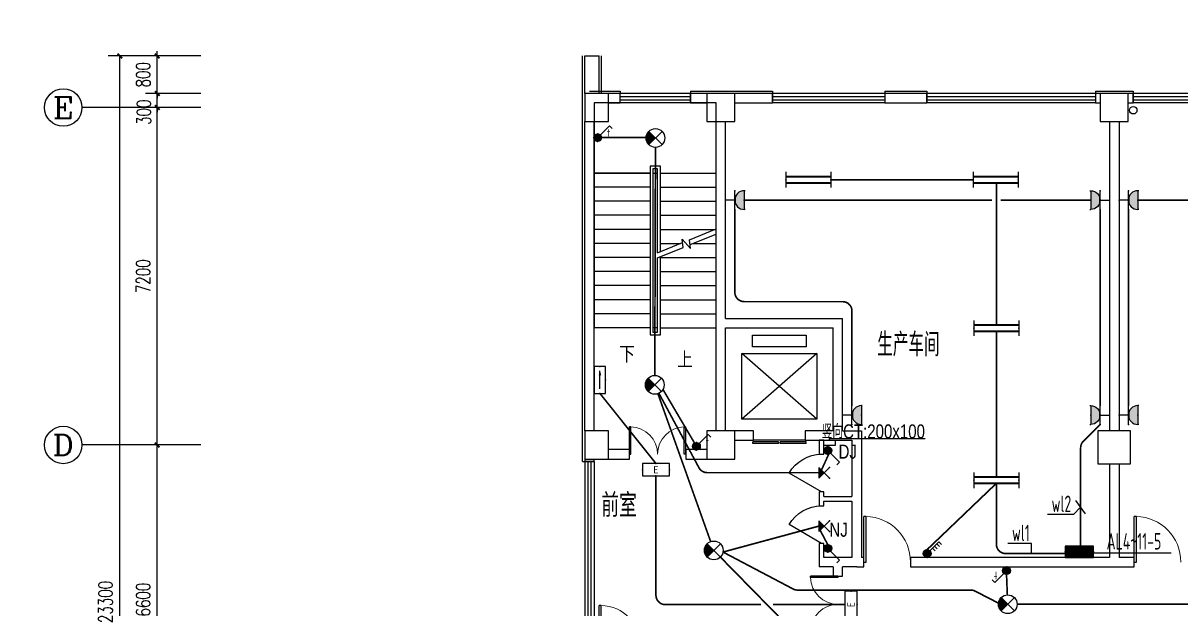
# Model space of a CAD drawing. Extents: x 2166032 to 5302137, y 581493 to 2416206.
# Drawn here: x 2445002 to 2469714, y 1064617 to 1077114 of the extents above; entities that cross this region are included whole.
import ezdxf
from ezdxf.enums import TextEntityAlignment as Align

# ---------------------------------------------------------------- set-up
doc = ezdxf.new("R2010")
doc.units = 0
doc.header["$LTSCALE"] = 1000
doc.header["$MEASUREMENT"] = 0
doc.linetypes.add('DASH', pattern=[0.35, 0.25, -0.1])
for name, color, linetype in [('AXIS', 3, 'Continuous'), ('AXIS_TEXT', 7, 'Continuous'), ('COLUMN', 2, 'Continuous'), ('DIM-照明', 3, 'Continuous'), ('DIM-箱柜', 3, 'Continuous'), ('DIM_SYMB', 3, 'Continuous'), ('EQUIP-动力', 3, 'Continuous'), ('EQUIP-照明', 3, 'Continuous'), ('EQUIP-箱柜', 3, 'Continuous'), ('PUB_TEXT', 7, 'Continuous'), ('STAIR', 8, 'Continuous'), ('SURFACE', 8, 'Continuous'), ('TEL_TEXT', 7, 'Continuous'), ('WALL', 8, 'Continuous'), ('WINDOW', 8, 'Continuous'), ('WIRE-应急', 6, 'DASH'), ('WIRE-照明', 1, 'Continuous'), ('屋面', 151, 'Continuous')]:
    doc.layers.add(name, color=color, linetype=linetype)
doc.styles.add('_HZTXT', font='！tssdeng.shx', dxfattribs={"width": 0.8, "bigfont": '！tssdchn.shx'})
doc.styles.add('_TCH_AXIS', font='complex_.ttf')
doc.styles.add('_TCH_DIM', font='tssdeng.shx', dxfattribs={"bigfont": 'tssdchn.shx'})
doc.styles.add('_TCH_LABEL', font='!tssdeng.shx', dxfattribs={"bigfont": '!tssdchn.shx'})
doc.styles.add('_TEL_DIM', font='@tssdeng.shx', dxfattribs={"width": 0.8, "height": 3.5, "bigfont": '!tssdchn.shx'})
doc.styles.add('COMPLEX', font='complex_.ttf')
doc.styles.add('DIM_FONT', font='simplex_.ttf', dxfattribs={"width": 0.7})
doc.styles.get("Standard").update_dxf_attribs({"font": 'tssdeng.shx', "bigfont": 'tssdchn.shx'})
doc.styles.add('TSSD_REIN', font='tssdeng.shx', dxfattribs={"width": 0.7, "bigfont": 'tssdchn.shx'})
doc.dimstyles.new('DIMN', dxfattribs={"dimtxt": 300, "dimasz": 100, "dimexe": 250, "dimexo": 300, "dimgap": 150, "dimtad": 1, "dimdec": 0, "dimzin": 0, "dimdsep": 46, "dimtxsty": 'DIM_FONT', "dimblk": 'ARCHTICK', "dimcen": 0.09, "dimclrt": 7, "dimazin": 2, "dimtfac": 1, "dimtdec": 0, "dimtix": 1, "dimtmove": 2, "dimatfit": 3, "dimldrblk": 'ARCHTICK', "dimfxl": 1, "dimtolj": 1, "dimtzin": 0, "dimarcsym": 0})

# ---------------------------------------------------------------- blocks, each defined once
blk = doc.blocks.new('$equip$00001237')
for p, q in [((-0.5, 1.05), (-0.5, 1)), ((-0.5, 1), (0.5, 1)), ((0.5, 1.05), (0.5, 1)), ((0.5, 0.5), (-0.5, 0.5)), ((0, 0.5), (0, 0))]:
    blk.add_line(p, q)
blk.add_arc((0, 1), 0.5, 180, 0)
for p in [(0, 1), (-0.5, 0.5), (0, 0), (0.5, 0.5)]:
    blk.add_point(p)
for points in [[(0.433, 0.75), (-0.433, 0.75), (0.5, 1), (-0.5, 1)], [(0.25, 0.567), (-0.25, 0.567), (0.433, 0.75), (-0.433, 0.75)], [(0, 0.5), (0, 0.5), (0.25, 0.567), (-0.25, 0.567)]]:
    blk.add_solid(points)
at = {"flags": 9}
blk.add_attdef('A', (0, 0), '', height=0.00002, dxfattribs=at)
blk = doc.blocks.new('$equip$00001160')
for p, q in [((-1.2, 0.417), (-1.2, -0.417)), ((-1.2, 0.167), (1.2, 0.167)), ((1.2, 0.417), (1.2, -0.417)), ((-1.2, -0.167), (1.2, -0.167))]:
    blk.add_line(p, q)
at = {"const_width": 0.1}
for points in [[(-1.2, 0.167), (1.2, 0.167)], [(-1.2, -0.167), (1.2, -0.167)]]:
    blk.add_lwpolyline(points, dxfattribs=at)
at = {"layer": 'EQUIP-照明'}
for p in [(-1.2, 0), (0, 0.167), (1.2, 0), (0, -0.167)]:
    blk.add_point(p, dxfattribs=at)
at = {"layer": 'EQUIP-照明', "flags": 9}
blk.add_attdef('A', (0, 0), '', height=0.00002, dxfattribs=at)
blk = doc.blocks.new('$equip$00001965')
for p, q in [((0.147, 0.356), (0.625, 0.833)), ((0.512, 0.72), (0.653, 0.579)), ((0.625, 0.833), (0.766, 0.692)), ((0.286, 0.494), (0.427, 0.353)), ((0.399, 0.607), (0.54, 0.466))]:
    blk.add_line(p, q)
blk.add_circle((0, 0.208), 0.208)
for p in [(-0.208, 0.208), (0, 0.417), (0, 0), (0.208, 0.208)]:
    blk.add_point(p)
for points in [[(-0.18, 0.312), (0.18, 0.312), (-0.208, 0.208), (0.208, 0.208)], [(-0.18, 0.104), (0.18, 0.104), (-0.208, 0.208), (0.208, 0.208)], [(-0.104, 0.389), (0.104, 0.389), (-0.18, 0.312), (0.18, 0.312)], [(-0.104, 0.028), (0.104, 0.028), (-0.18, 0.104), (0.18, 0.104)], [(0, 0.417), (0, 0.417), (-0.104, 0.389), (0.104, 0.389)], [(0, 0), (0, 0), (-0.104, 0.028), (0.104, 0.028)]]:
    blk.add_solid(points)
at = {"layer": 'TEL_TEXT', "style": '_TEL_DIM', "flags": 1}
blk.add_attdef('A', text='', height=0.00002, dxfattribs=at).set_placement((0, 0), align=Align.MIDDLE_CENTER)
blk = doc.blocks.new('*X38')
at = {"color": 0}
for p, q in [((-250, 33), (-83, 200)), ((-250, 68), (-118, 200)), ((-250, 104), (-154, 200)), ((-250, 139), (-189, 200)), ((-250, 174), (-224, 200)), ((-247, 0), (-47, 200)), ((-212, 0), (-12, 200)), ((-177, 0), (23, 200)), ((-141, 0), (59, 200)), ((-106, 0), (94, 200)), ((-71, 0), (129, 200)), ((-35, 0), (165, 200)), ((0, 0), (200, 200)), ((35, 0), (235, 200)), ((71, 0), (250, 179)), ((106, 0), (250, 144)), ((141, 0), (250, 109)), ((177, 0), (250, 73)), ((212, 0), (250, 38)), ((247, 0), (250, 3))]:
    blk.add_line(p, q, dxfattribs=at)
blk = doc.blocks.new('$equip$00001421')
for p, q in [((0.75, 0.6), (-0.75, 0.6)), ((-0.75, 0.6), (-0.75, 0)), ((-0.75, 0), (0.75, 0)), ((0.75, 0), (0.75, 0.6))]:
    blk.add_line(p, q)
at = {"const_width": 0.6}
blk.add_lwpolyline([(-0.75, 0.3), (0.75, 0.3)], dxfattribs=at)
for p in [(-0.75, 0.3), (0, 0.6), (0, 0), (0.75, 0.3)]:
    blk.add_point(p)
at = {"xscale": 0.00300000000061118, "yscale": 0.00300000000061118, "zscale": 0.003}
blk.add_blockref('*X38', (0, 0), dxfattribs=at)
at = {"style": '_TCH_LABEL', "flags": 9}
blk.add_attdef('A', (0, 0), '', height=0.00002, dxfattribs=at)
blk = doc.blocks.new('$equip$00001822')
for p, q in [((0.147, 0.356), (0.625, 0.833)), ((0.625, 0.833), (0.766, 0.692))]:
    blk.add_line(p, q)
blk.add_circle((0, 0.208), 0.208)
for p in [(-0.208, 0.208), (-0.015, 0.001), (0, 0.417), (0.208, 0.208)]:
    blk.add_point(p)
for points in [[(-0.18, 0.313), (0.18, 0.313), (-0.208, 0.208), (0.208, 0.208)], [(-0.18, 0.104), (0.18, 0.104), (-0.208, 0.208), (0.208, 0.208)], [(-0.104, 0.389), (0.104, 0.389), (-0.18, 0.313), (0.18, 0.313)], [(-0.104, 0.028), (0.104, 0.028), (-0.18, 0.104), (0.18, 0.104)], [(0, 0.417), (0, 0.417), (-0.104, 0.389), (0.104, 0.389)], [(0, 0), (0, 0), (-0.104, 0.028), (0.104, 0.028)]]:
    blk.add_solid(points)
at = {"color": 7, "style": '_TEL_DIM'}
blk.add_attdef('$TEXT$', text='', height=0.4, dxfattribs=at).set_placement((0.581, 0.465), align=Align.MIDDLE_CENTER)
at = {"color": 7, "style": '_TEL_DIM', "flags": 1}
blk.add_attdef('A', text='', height=0.00002, dxfattribs=at).set_placement((0, 0), align=Align.MIDDLE_CENTER)
blk = doc.blocks.new('$equip$00001776')
for p, q in [((0.72, 0.66), (-0.72, 0.66)), ((-0.72, 0.66), (-0.72, 0)), ((0.72, 0), (0.72, 0.66)), ((-0.72, 0), (0.72, 0))]:
    blk.add_line(p, q)
for p in [(0, 0.66), (-0.72, 0.33), (0, 0), (0.72, 0.33)]:
    blk.add_point(p)
at = {"color": 7, "style": '_TEL_DIM'}
blk.add_attdef('$TEXT$', text='', height=0.4, dxfattribs=at).set_placement((0, 0.33), align=Align.MIDDLE_CENTER)
at = {"color": 7, "style": '_TEL_DIM', "flags": 1}
blk.add_attdef('A', text='', height=0.00002, dxfattribs=at).set_placement((0, 0), align=Align.MIDDLE_CENTER)
blk = doc.blocks.new('$equip$00001687')
for p, q in [((0.72, 0.6), (-0.72, 0.6)), ((-0.72, 0.6), (-0.72, 0)), ((-0.72, 0), (0.72, 0)), ((0.72, 0), (0.72, 0.6))]:
    blk.add_line(p, q)
at = {"color": 7}
blk.add_line((-0.48, 0.3), (0.48, 0.3), dxfattribs=at)
for p in [(-0.72, 0.3), (0, 0.6), (0, 0), (0.72, 0.3)]:
    blk.add_point(p)
blk.add_solid([(0.24, 0.228), (0.528, 0.3), (0.24, 0.372)])
at = {"layer": 'TEL_TEXT', "style": '_TEL_DIM', "flags": 1}
blk.add_attdef('A', text='', height=0.00002, dxfattribs=at).set_placement((0, 0), align=Align.MIDDLE_CENTER)
blk = doc.blocks.new('$equip$00001190')
for p, q in [((-0.354, 0.354), (0.354, -0.354)), ((-0.354, -0.354), (0.354, 0.354))]:
    blk.add_line(p, q)
blk.add_circle((0, 0), 0.5)
for points in [[(-0.177, -0.177), (-0.483, 0.129), (0, 0), (-0.354, 0.354)], [(-0.306, -0.306), (-0.483, -0.129), (-0.177, -0.177), (-0.483, 0.129)], [(-0.354, -0.354), (-0.354, -0.354), (-0.306, -0.306), (-0.483, -0.129)]]:
    blk.add_solid(points)
at = {"flags": 9}
blk.add_attdef('A', (0, 0), '', height=0.00002, dxfattribs=at)
blk = doc.blocks.new('$equip$00001154')
for p, q in [((0, 0.283), (0, -0.283)), ((0, 0.283), (0.566, -0.283)), ((0.566, 0.283), (0, -0.283))]:
    blk.add_line(p, q)
for p in [(0, 0.004), (0.283, 0), (0.566, 0.283), (0.566, -0.283)]:
    blk.add_point(p)
blk.add_solid([(0, -0.283), (0.283, 0), (0, 0.283)])
at = {"layer": 'TEL_TEXT', "style": '_TEL_DIM', "flags": 1}
blk.add_attdef('A', text='', height=0.00002, dxfattribs=at).set_placement((0, 0), align=Align.MIDDLE_CENTER)
blk = doc.blocks.new('$equip$00001962')
for p, q in [((0.147, 0.356), (0.625, 0.833)), ((0.625, 0.833), (0.766, 0.692))]:
    blk.add_line(p, q)
blk.add_circle((0, 0.208), 0.208)
for p in [(-0.208, 0.208), (0, 0.417), (0, 0), (0.208, 0.208)]:
    blk.add_point(p)
for points in [[(-0.18, 0.313), (0.18, 0.313), (-0.208, 0.208), (0.208, 0.208)], [(-0.18, 0.104), (0.18, 0.104), (-0.208, 0.208), (0.208, 0.208)], [(-0.104, 0.389), (0.104, 0.389), (-0.18, 0.313), (0.18, 0.313)], [(-0.104, 0.028), (0.104, 0.028), (-0.18, 0.104), (0.18, 0.104)], [(0, 0.417), (0, 0.417), (-0.104, 0.389), (0.104, 0.389)], [(0, 0), (0, 0), (-0.104, 0.028), (0.104, 0.028)]]:
    blk.add_solid(points)
at = {"layer": 'TEL_TEXT', "style": '_TEL_DIM', "flags": 1}
blk.add_attdef('A', text='', height=0.00002, dxfattribs=at).set_placement((0, 0), align=Align.MIDDLE_CENTER)
blk = doc.blocks.new('_ArchTick')
at = {"color": 0, "linetype": 'ByBlock', "const_width": 0.4}
blk.add_lwpolyline([(-0.5, -0.5), (0.5, 0.5)], dxfattribs=at)
blk = doc.blocks.new('*D3022')
at = {"layer": 'AXIS', "color": 0, "lineweight": -2}
for p, q in [((2448794, 1068114), (2447614, 1068114)), ((2447864, 1061514), (2447864, 1068114)), ((2448794, 1061514), (2447614, 1061514))]:
    blk.add_line(p, q, dxfattribs=at)
at = {"layer": 'Defpoints', "color": 0}
for p in [(2447864, 1068114), (2449094, 1068114), (2449094, 1061514)]:
    blk.add_point(p, dxfattribs=at)
at = {"layer": 'AXIS', "color": 0, "lineweight": -2, "xscale": 100, "yscale": 100, "zscale": 100}
for p, rotation in [((2447864, 1068114), 90), ((2447864, 1061514), 270)]:
    blk.add_blockref('_ArchTick', p, dxfattribs=dict(at, rotation=rotation))
at = {"layer": 'AXIS', "color": 7, "insert": (2447562, 1064814), "char_height": 300, "attachment_point": 5, "rotation": 90, "style": 'DIM_FONT'}
blk.add_mtext('\\A1;6600', dxfattribs=at)
blk = doc.blocks.new('*D3023')
at = {"layer": 'AXIS', "color": 0, "lineweight": -2}
for p, q in [((2448794, 1075314), (2447614, 1075314)), ((2447864, 1068114), (2447864, 1075314)), ((2448794, 1068114), (2447614, 1068114))]:
    blk.add_line(p, q, dxfattribs=at)
at = {"layer": 'Defpoints', "color": 0}
for p in [(2447864, 1075314), (2449094, 1075314), (2449094, 1068114)]:
    blk.add_point(p, dxfattribs=at)
at = {"layer": 'AXIS', "color": 0, "lineweight": -2, "xscale": 100, "yscale": 100, "zscale": 100}
for p, rotation in [((2447864, 1075314), 90), ((2447864, 1068114), 270)]:
    blk.add_blockref('_ArchTick', p, dxfattribs=dict(at, rotation=rotation))
at = {"layer": 'AXIS', "color": 7, "insert": (2447562, 1071714), "char_height": 300, "attachment_point": 5, "rotation": 90, "style": 'DIM_FONT'}
blk.add_mtext('\\A1;7200', dxfattribs=at)
blk = doc.blocks.new('*D3024')
at = {"layer": 'AXIS', "color": 0, "lineweight": -2}
for p, q in [((2448794, 1075614), (2447614, 1075614)), ((2447864, 1075614), (2447864, 1075714)), ((2447864, 1075314), (2447864, 1075614)), ((2448794, 1075314), (2447614, 1075314)), ((2447864, 1075314), (2447864, 1075214))]:
    blk.add_line(p, q, dxfattribs=at)
at = {"layer": 'Defpoints', "color": 0}
for p in [(2447864, 1075614), (2449094, 1075614), (2449094, 1075314)]:
    blk.add_point(p, dxfattribs=at)
at = {"layer": 'AXIS', "color": 0, "lineweight": -2, "xscale": 100, "yscale": 100, "zscale": 100}
for p, rotation in [((2447864, 1075614), 270), ((2447864, 1075314), 90)]:
    blk.add_blockref('_ArchTick', p, dxfattribs=dict(at, rotation=rotation))
at = {"layer": 'AXIS', "color": 7, "insert": (2447577, 1075214), "char_height": 300, "attachment_point": 5, "rotation": 90, "style": 'DIM_FONT'}
blk.add_mtext('\\A1;300', dxfattribs=at)
blk = doc.blocks.new('*D3025')
at = {"layer": 'AXIS', "color": 0, "lineweight": -2}
for p, q in [((2447864, 1076414), (2447864, 1076514)), ((2448794, 1076414), (2447614, 1076414)), ((2447864, 1075614), (2447864, 1076414)), ((2448794, 1075614), (2447614, 1075614)), ((2447864, 1075614), (2447864, 1075514))]:
    blk.add_line(p, q, dxfattribs=at)
at = {"layer": 'Defpoints', "color": 0}
for p in [(2447864, 1076414), (2449094, 1076414), (2449094, 1075614)]:
    blk.add_point(p, dxfattribs=at)
at = {"layer": 'AXIS', "color": 0, "lineweight": -2, "xscale": 100, "yscale": 100, "zscale": 100}
for p, rotation in [((2447864, 1076414), 270), ((2447864, 1075614), 90)]:
    blk.add_blockref('_ArchTick', p, dxfattribs=dict(at, rotation=rotation))
at = {"layer": 'AXIS', "color": 7, "insert": (2447562, 1076014), "char_height": 300, "attachment_point": 5, "rotation": 90, "style": 'DIM_FONT'}
blk.add_mtext('\\A1;800', dxfattribs=at)
blk = doc.blocks.new('*D3026')
at = {"layer": 'AXIS', "color": 0, "lineweight": -2}
for p, q in [((2448494, 1076414), (2446814, 1076414)), ((2447064, 1053114), (2447064, 1076414)), ((2448494, 1053114), (2446814, 1053114))]:
    blk.add_line(p, q, dxfattribs=at)
at = {"layer": 'Defpoints', "color": 0}
for p in [(2447064, 1076414), (2448794, 1076414), (2448794, 1053114)]:
    blk.add_point(p, dxfattribs=at)
at = {"layer": 'AXIS', "color": 0, "lineweight": -2, "xscale": 100, "yscale": 100, "zscale": 100}
for p, rotation in [((2447064, 1076414), 90), ((2447064, 1053114), 270)]:
    blk.add_blockref('_ArchTick', p, dxfattribs=dict(at, rotation=rotation))
at = {"layer": 'AXIS', "color": 7, "insert": (2446762, 1064764), "char_height": 300, "attachment_point": 5, "rotation": 90, "style": 'DIM_FONT'}
blk.add_mtext('\\A1;23300', dxfattribs=at)
blk = doc.blocks.new('_AXISO')
blk.add_circle((0, 0), 0.5)
at = {"layer": 'AXIS_TEXT', "style": 'COMPLEX', "width": 1.171875}
blk.add_attdef('A', text='', height=0.56, dxfattribs=at).set_placement((-0.25, -0.28), (0.25, -0.28), align=Align.FIT)
blk = doc.blocks.new('$TCHSYS$WIN2D')
for p, q in [((-0.5, 0.5), (0.5, 0.5)), ((-0.5, 0.5), (-0.5, -0.5)), ((0.5, 0.5), (0.5, -0.5)), ((0.5, 0.1667), (-0.5, 0.1667)), ((0.5, -0.1667), (-0.5, -0.1667)), ((-0.5, -0.5), (0.5, -0.5))]:
    blk.add_line(p, q)
blk = doc.blocks.new('$TCHSYS$LDOR22D')
for p, q in [((-0.517, 0.833), (-0.017, 0.833)), ((-0.517, 0.833), (-0.517, 0.667)), ((-0.017, 0.833), (-0.017, 0.667)), ((0.017, 0.833), (0.017, 0.667)), ((0.017, 0.833), (0.517, 0.833)), ((0.517, 0.833), (0.517, 0.667)), ((-0.517, 0.667), (-0.017, 0.667)), ((-0.5, 0.5), (0.5, 0.5)), ((0.017, 0.667), (0.517, 0.667))]:
    blk.add_line(p, q)
blk = doc.blocks.new('$DorLib2D$00000002')
for p, q in [((-0.5, 0), (-0.5, 0.4875)), ((-0.475, 0.4875), (-0.5, 0.4875)), ((-0.475, 0), (-0.475, 0.4875)), ((0.475, 0), (0.475, 0.4875)), ((0.475, 0.4875), (0.5, 0.4875)), ((0.5, 0), (0.5, 0.4875)), ((-0.5, 0), (-0.475, 0)), ((0.5, 0), (0.475, 0))]:
    blk.add_line(p, q)
at = {"lineweight": 13}
for centre, start, end in [((-0.4875, 0), 0, 88.53072), ((0.4875, 0), 91.46928, 180)]:
    blk.add_arc(centre, 0.4875, start, end, dxfattribs=at)
blk = doc.blocks.new('$DorLib2D$00000214')
at = {"color": 0}
blk.add_line((0.5, 0), (0, 0.866), dxfattribs=at)
blk.add_arc((0.5, 0), 1, 120, 180, dxfattribs=at)
blk = doc.blocks.new('$TCHSYS$DOOR2D')
for p, q in [((0.45, 0.975), (0.5, 0.975)), ((0.45, 0), (0.45, 0.975)), ((0.5, 0), (0.5, 0.975)), ((0.5, 0), (0.45, 0))]:
    blk.add_line(p, q)
at = {"lineweight": 13}
blk.add_arc((0.475, 0), 0.975, 91.4693, 180, dxfattribs=at)
blk = doc.blocks.new('$DorLib2D$00000001')
for p, q in [((0.45, 0.975), (0.5, 0.975)), ((0.45, 0), (0.45, 0.975)), ((0.5, 0), (0.5, 0.975)), ((0.5, 0), (0.45, 0))]:
    blk.add_line(p, q)
at = {"lineweight": 13}
blk.add_arc((0.475, 0), 0.975, 91.4693, 180, dxfattribs=at)

msp = doc.modelspace()

# ---------------------------------------------------------------- linework, layer by layer
for q in [(2464257.3, 1068249.9), (2462204.6, 1068214.3)]:
    msp.add_line((2462204.6, 1068249.9), q)
msp.add_lwpolyline([(2462094.4, 1068214.3), (2462337.4, 1068214.3), (2462337.4, 1068105.8), (2462094.4, 1068105.8)], close=True)
msp.add_circle((2604640.5, 1020101.3), 438608.5)
at = {"layer": 'AXIS'}
for p, q in [((2448794.4, 1075314.3), (2446258, 1075314.3)), ((2448794.4, 1068114.3), (2446258, 1068114.3))]:
    msp.add_line(p, q, dxfattribs=at)
at = {"layer": 'COLUMN'}
for p, q in [((2457494.4, 1075614.3), (2456994.4, 1075614.3)), ((2456994.4, 1075614.3), (2456994.4, 1075014.3)), ((2457494.4, 1075014.3), (2457494.4, 1075614.3)), ((2460192.8, 1075614.3), (2459592.8, 1075614.3)), ((2459592.8, 1075614.3), (2459592.8, 1075014.3)), ((2460192.8, 1075014.3), (2460192.8, 1075614.3)), ((2468592.8, 1075614.3), (2467992.8, 1075614.3)), ((2467992.8, 1075614.3), (2467992.8, 1075014.3)), ((2468592.8, 1075014.3), (2468592.8, 1075614.3)), ((2456994.4, 1075014.3), (2457494.4, 1075014.3)), ((2459592.8, 1075014.3), (2460192.8, 1075014.3)), ((2467992.8, 1075014.3), (2468592.8, 1075014.3)), ((2457494.4, 1068414.3), (2456994.4, 1068414.3)), ((2456994.4, 1068414.3), (2456994.4, 1067814.3)), ((2457494.4, 1067814.3), (2457494.4, 1068414.3)), ((2460194.4, 1068414.3), (2459594.4, 1068414.3)), ((2459594.4, 1068414.3), (2459594.4, 1067814.3)), ((2460194.4, 1067814.3), (2460194.4, 1068414.3)), ((2468642.8, 1068414.3), (2467942.8, 1068414.3)), ((2467942.8, 1068414.3), (2467942.8, 1067714.3)), ((2468642.8, 1067714.3), (2468642.8, 1068414.3)), ((2456994.4, 1067814.3), (2457494.4, 1067814.3)), ((2459594.4, 1067814.3), (2460194.4, 1067814.3)), ((2467942.8, 1067714.3), (2468642.8, 1067714.3))]:
    msp.add_line(p, q, dxfattribs=at)
at = {"layer": 'DIM-照明'}
for p, q in [((2467678.1, 1066645.3), (2467472.9, 1066928.8)), ((2466698.6, 1065794.5), (2466348.6, 1065797.8))]:
    msp.add_line(p, q, dxfattribs=at)
for points in [[(2467420.8, 1066632.3), (2466866.7, 1066632.3)], [(2467575.5, 1066787), (2467420.8, 1066632.3)], [(2466523.6, 1066011.7), (2466021.2, 1066011.7)], [(2466523.6, 1065796.1), (2466523.6, 1066011.7)]]:
    msp.add_lwpolyline(points, dxfattribs=at)
at = {"layer": 'DIM-箱柜'}
for p, q in [((2467831, 1065813), (2467954.1, 1065813)), ((2467954.1, 1065813), (2469510.9, 1065813))]:
    msp.add_line(p, q, dxfattribs=at)
at = {"layer": 'DIM_SYMB'}
for points in [[(2457869.4, 1070322.3, 0, 0, 0), (2457869.4, 1074672.3, 0, 0, 0), (2459119.4, 1074672.3, 0, 0, 0), (2459119.4, 1072572.3, 80, 0, 0), (2459119.4, 1072272.3, 0, 0, 0)], [(2459119.4, 1070206.3, 0, 0, 0), (2459119.4, 1071556.3, 80, 0, 0), (2459119.4, 1071856.3, 0, 0, 0)]]:
    msp.add_lwpolyline(points, format="xyseb", dxfattribs=at)
at = {"layer": 'STAIR'}
for p, q in [((2459794.4, 1075414.3), (2457194.4, 1075414.3)), ((2457194.4, 1075414.3), (2457194.4, 1073914.3)), ((2459794.4, 1073914.3), (2459794.4, 1075414.3)), ((2458604.4, 1074064.3), (2458384.4, 1074064.3)), ((2458384.4, 1074064.3), (2458384.4, 1070464.3)), ((2458544.4, 1074004.3), (2458444.4, 1074004.3)), ((2458444.4, 1074004.3), (2458444.4, 1070524.3)), ((2458544.4, 1072214.1), (2458544.4, 1074004.3)), ((2458604.4, 1072238.5), (2458604.4, 1074064.3)), ((2457194.4, 1073914.3), (2457194.4, 1070614.3)), ((2458384.4, 1073914.3), (2457194.4, 1073914.3)), ((2457194.4, 1073914.3), (2458384.4, 1073914.3)), ((2458444.4, 1073914.3), (2458444.4, 1070614.3)), ((2458444.4, 1073914.3), (2458544.4, 1073914.3)), ((2458544.4, 1072214.1), (2458544.4, 1073914.3)), ((2458604.4, 1073914.3), (2459794.4, 1073914.3)), ((2458604.4, 1073914.3), (2459794.4, 1073914.3)), ((2459794.4, 1072722.5), (2459794.4, 1073914.3)), ((2458384.4, 1073614.3), (2457194.4, 1073614.3)), ((2458604.4, 1073614.3), (2459794.4, 1073614.3)), ((2458384.4, 1073314.3), (2457194.4, 1073314.3)), ((2458604.4, 1073314.3), (2459794.4, 1073314.3)), ((2458384.4, 1073014.3), (2457194.4, 1073014.3)), ((2458604.4, 1073014.3), (2459794.4, 1073014.3)), ((2458384.4, 1072714.3), (2457194.4, 1072714.3)), ((2458604.4, 1072714.3), (2459774.3, 1072714.3)), ((2459227.7, 1072492), (2459794.4, 1072722.5)), ((2459240.5, 1072389.3), (2459794.4, 1072614.5)), ((2459794.4, 1070614.3), (2459794.4, 1072614.5)), ((2458384.4, 1072414.3), (2457194.4, 1072414.3)), ((2458544.4, 1072214.1), (2459079.7, 1072431.8)), ((2458544.4, 1072106.1), (2459092.6, 1072329.1)), ((2458604.4, 1072414.3), (2459036.6, 1072414.3)), ((2459092.6, 1072329.1), (2459070.4, 1072506.1)), ((2459070.4, 1072506.1), (2459250.9, 1072306.7)), ((2459250.9, 1072306.7), (2459227.7, 1072492)), ((2459302.1, 1072414.3), (2459794.4, 1072414.3)), ((2458384.4, 1072114.3), (2457194.4, 1072114.3)), ((2458544.4, 1070614.3), (2458544.4, 1072106.1)), ((2458544.4, 1070524.3), (2458544.4, 1072106.1)), ((2458604.4, 1070464.3), (2458604.4, 1072130.5)), ((2458604.4, 1072114.3), (2459794.4, 1072114.3)), ((2458384.4, 1071814.3), (2457194.4, 1071814.3)), ((2458604.4, 1071814.3), (2459794.4, 1071814.3)), ((2458384.4, 1071514.3), (2457194.4, 1071514.3)), ((2458604.4, 1071514.3), (2459794.4, 1071514.3)), ((2458384.4, 1071214.3), (2457194.4, 1071214.3)), ((2458604.4, 1071214.3), (2459794.4, 1071214.3)), ((2458384.4, 1070914.3), (2457194.4, 1070914.3)), ((2458604.4, 1070914.3), (2459794.4, 1070914.3)), ((2458384.4, 1070614.3), (2457194.4, 1070614.3)), ((2458544.4, 1070614.3), (2458444.4, 1070614.3)), ((2458604.4, 1070614.3), (2459794.4, 1070614.3)), ((2458384.4, 1070464.3), (2458604.4, 1070464.3)), ((2458444.4, 1070524.3), (2458544.4, 1070524.3)), ((2460569.4, 1070206.4), (2460569.4, 1070456.4)), ((2460569.4, 1070456.4), (2461719.4, 1070456.4)), ((2461719.4, 1070456.4), (2461719.4, 1070206.4)), ((2460344.4, 1068664.3), (2460344.4, 1070064.3)), ((2460344.4, 1070064.3), (2461944.4, 1070064.3)), ((2461944.4, 1070064.3), (2460344.4, 1068664.3)), ((2461944.4, 1068664.3), (2460344.4, 1070064.3)), ((2461719.4, 1070206.4), (2460569.4, 1070206.4)), ((2461944.4, 1070064.3), (2461944.4, 1068664.3)), ((2461944.4, 1068664.3), (2460344.4, 1068664.3))]:
    msp.add_line(p, q, dxfattribs=at)
at = {"layer": 'SURFACE'}
for p, q in [((2456944.4, 1075514.3), (2456944.4, 1076414.3)), ((2457344.4, 1075614.3), (2457344.4, 1076414.3)), ((2456944.4, 1068014.3), (2456944.4, 1075514.3)), ((2457094.4, 1075664.3), (2457744.4, 1075664.3)), ((2457744.4, 1075664.3), (2457744.4, 1075614.3)), ((2459244.4, 1075664.3), (2459244.4, 1075614.3)), ((2459244.4, 1075664.3), (2459894.4, 1075664.3)), ((2459894.4, 1075664.3), (2460994.4, 1075664.3)), ((2460994.4, 1075664.3), (2460994.4, 1075614.3)), ((2463394.4, 1075664.3), (2463394.4, 1075614.3)), ((2463394.4, 1075664.3), (2464294.4, 1075664.3)), ((2464294.4, 1075664.3), (2464294.4, 1075614.3)), ((2467894.4, 1075664.3), (2467894.4, 1075614.3)), ((2467894.4, 1075664.3), (2468342.8, 1075664.3)), ((2468342.8, 1075664.3), (2468694.4, 1075664.3)), ((2468694.4, 1075664.3), (2468694.4, 1075614.3)), ((2456944.4, 1067764.3), (2456944.4, 1068114.3)), ((2456944.4, 1067764.3), (2456994.4, 1067764.3))]:
    msp.add_line(p, q, dxfattribs=at)
at = {"layer": 'WALL'}
for p, q in [((2456994.4, 1075614.3), (2456994.4, 1076414.3)), ((2456994.4, 1076414.3), (2457294.4, 1076414.3)), ((2457294.4, 1075614.3), (2457294.4, 1076414.3)), ((2457744.4, 1075614.3), (2457494.4, 1075614.3)), ((2457744.4, 1075414.3), (2457744.4, 1075614.3)), ((2459592.8, 1075614.3), (2459244.4, 1075614.3)), ((2459244.4, 1075614.3), (2459244.4, 1075414.3)), ((2460994.4, 1075614.3), (2460192.8, 1075614.3)), ((2460994.4, 1075414.3), (2460994.4, 1075614.3)), ((2464294.4, 1075614.3), (2463394.4, 1075614.3)), ((2463394.4, 1075614.3), (2463394.4, 1075414.3)), ((2464294.4, 1075414.3), (2464294.4, 1075614.3)), ((2467992.8, 1075614.3), (2467894.4, 1075614.3)), ((2467894.4, 1075614.3), (2467894.4, 1075414.3)), ((2468694.4, 1075614.3), (2468592.8, 1075614.3)), ((2468694.4, 1075414.3), (2468694.4, 1075614.3)), ((2457494.4, 1075414.3), (2457744.4, 1075414.3)), ((2459244.4, 1075414.3), (2459592.8, 1075414.3)), ((2460192.8, 1075414.3), (2460994.4, 1075414.3)), ((2463394.4, 1075414.3), (2464294.4, 1075414.3)), ((2467894.4, 1075414.3), (2467992.8, 1075414.3)), ((2468592.8, 1075414.3), (2468694.4, 1075414.3)), ((2456994.4, 1068414.3), (2456994.4, 1075014.3)), ((2457194.4, 1068414.3), (2457194.4, 1075014.3)), ((2459794.4, 1070714.3), (2459794.4, 1075014.3)), ((2459994.4, 1070814.3), (2459994.4, 1075014.3)), ((2468194.4, 1075014.3), (2468194.4, 1068414.3)), ((2468394.4, 1075014.3), (2468394.4, 1068414.3)), ((2459994.4, 1070814.3), (2462494.4, 1070814.3)), ((2462494.4, 1068414.3), (2462494.4, 1070814.3)), ((2459794.4, 1068414.3), (2459794.4, 1070714.3)), ((2459994.4, 1070614.3), (2462294.4, 1070614.3)), ((2459994.4, 1068414.3), (2459994.4, 1070614.3)), ((2462294.4, 1068414.3), (2462294.4, 1070614.3)), ((2460594.4, 1068414.3), (2460194.4, 1068414.3)), ((2460594.4, 1068214.3), (2460594.4, 1068414.3)), ((2462294.4, 1068414.3), (2461694.4, 1068414.3)), ((2461694.4, 1068414.3), (2461694.4, 1068214.3)), ((2462494.4, 1068414.3), (2462894.4, 1068414.3)), ((2462894.4, 1068414.3), (2462894.4, 1066964.3)), ((2460194.4, 1068214.3), (2460594.4, 1068214.3)), ((2461694.4, 1068214.3), (2462394.4, 1068214.3)), ((2461994.4, 1068214.3), (2461994.4, 1067914.3)), ((2462094.4, 1068214.3), (2461994.4, 1068214.3)), ((2462094.4, 1067914.3), (2462094.4, 1068214.3)), ((2462394.4, 1068214.3), (2462694.4, 1068214.3)), ((2462694.4, 1068214.3), (2462694.4, 1067014.3)), ((2457944.4, 1068014.3), (2457494.4, 1068014.3)), ((2457944.4, 1067814.3), (2457944.4, 1068014.3)), ((2459594.4, 1068014.3), (2459144.4, 1068014.3)), ((2459144.4, 1068014.3), (2459144.4, 1067814.3)), ((2461994.4, 1067914.3), (2462094.4, 1067914.3)), ((2456994.4, 1067814.3), (2456994.4, 1067814.3)), ((2456994.4, 1067814.3), (2456994.4, 1067764.3)), ((2456994.4, 1067764.3), (2457194.4, 1067764.3)), ((2457194.4, 1067764.3), (2457194.4, 1067814.3)), ((2457494.4, 1067814.3), (2457944.4, 1067814.3)), ((2459144.4, 1067814.3), (2459594.4, 1067814.3)), ((2468194.4, 1067714.3), (2468194.4, 1065714.3)), ((2468394.4, 1067714.3), (2468394.4, 1065714.3)), ((2462094.4, 1067114.3), (2461994.4, 1067114.3)), ((2461994.4, 1067114.3), (2461994.4, 1066964.3)), ((2462094.4, 1067014.3), (2462094.4, 1067114.3)), ((2461994.4, 1066964.3), (2461994.4, 1066814.3)), ((2462094.4, 1067014.3), (2462694.4, 1067014.3)), ((2462094.4, 1066814.3), (2462094.4, 1066914.3)), ((2462094.4, 1066914.3), (2462694.4, 1066914.3)), ((2462694.4, 1066914.3), (2462694.4, 1065714.3)), ((2462894.4, 1066964.3), (2462894.4, 1065714.3)), ((2461994.4, 1066814.3), (2462094.4, 1066814.3)), ((2462094.4, 1066014.3), (2461994.4, 1066014.3)), ((2461994.4, 1066014.3), (2461994.4, 1065514.3)), ((2462094.4, 1065714.3), (2462094.4, 1066014.3)), ((2462394.4, 1065714.3), (2462094.4, 1065714.3)), ((2462694.4, 1065714.3), (2462394.4, 1065714.3)), ((2462944.4, 1065714.3), (2462894.4, 1065714.3)), ((2462944.4, 1065514.3), (2462944.4, 1065714.3)), ((2468194.4, 1065714.3), (2463944.4, 1065714.3)), ((2463944.4, 1065714.3), (2463944.4, 1065514.3)), ((2468714.4, 1065714.3), (2468394.4, 1065714.3)), ((2468714.4, 1065514.3), (2468714.4, 1065714.3)), ((2462294.4, 1065514.3), (2461994.4, 1065514.3)), ((2462294.4, 1065514.3), (2462294.4, 1065314.3)), ((2462794.4, 1065514.3), (2462494.4, 1065514.3)), ((2462494.4, 1065314.3), (2462494.4, 1065514.3)), ((2462794.4, 1065514.3), (2462944.4, 1065514.3)), ((2463944.4, 1065514.3), (2468294.4, 1065514.3)), ((2468294.4, 1065514.3), (2468714.4, 1065514.3)), ((2462294.4, 1065314.3), (2462494.4, 1065314.3))]:
    msp.add_line(p, q, dxfattribs=at)
at = {"layer": 'WIRE-应急', "linetype": 'DASH', "const_width": 35}
for points in [[(2458299.5, 1074672.3), (2457349.8, 1074672.1)], [(2458498.9, 1074464.3), (2458485.1, 1069596.9)], [(2458658.8, 1069298.8), (2459373.6, 1068086.5)], [(2457314.4, 1069212.7), (2458510, 1067717.5)], [(2458551.7, 1069208.5), (2459677.2, 1066052.8)], [(2462042.7, 1067577.9), (2462198.5, 1067918.8)], [(2459941.2, 1065828.9), (2461986.1, 1066382.1)], [(2462014.4, 1066295.4), (2462219.4, 1065907.5)], [(2466011.1, 1064914.1), (2465993.2, 1065347.6)], [(2462542.3, 1064707.6), (2461009.7, 1064707.6)], [(2472869.4, 1064714.3), (2466219.4, 1064714.3)]]:
    msp.add_lwpolyline(points, dxfattribs=at)
for points in [[(2461986.1, 1067523.1), (2459604, 1067523.1, -0.2759754), (2459427.9, 1067628.4), (2458572.7, 1069217.4)], [(2458510, 1067453.5), (2458510, 1064907.6, 0.4142136), (2458710, 1064707.6), (2460750.4, 1064707.6)], [(2459941.2, 1065828.9), (2461436.9, 1065041.3, 0.1217689), (2461530.1, 1065018.2), (2465230.5, 1065018.2, -0.119484), (2465322.1, 1064996), (2465887.4, 1064704.8)]]:
    msp.add_lwpolyline(points, format="xyb", dxfattribs=at)
at = {"layer": 'WIRE-应急', "color": 6, "linetype": 'DASH', "const_width": 35}
msp.add_lwpolyline([(2459884.5, 1065721.7), (2461495.1, 1064081.2)], dxfattribs=at)
at = {"layer": 'WIRE-照明', "linetype": 'Continuous', "const_width": 35}
for points in [[(2462240.4, 1073772.5), (2465281.2, 1073772.5)], [(2465776.6, 1070672.7), (2465776.6, 1073705.8)], [(2465684.1, 1073339.6), (2460394.4, 1073339.6)], [(2467791.2, 1073339.6), (2465869.1, 1073339.6)], [(2468794.4, 1073339.6), (2470500.7, 1073339.6)], [(2467991.2, 1068952.7), (2467991.2, 1073139.6)], [(2468594.4, 1068952.7), (2468594.4, 1073139.6)], [(2465776.6, 1067428.4), (2465776.6, 1070539.3)], [(2464298.1, 1065881), (2465776.6, 1067295.1)]]:
    msp.add_lwpolyline(points, dxfattribs=at)
for points in [[(2460194.4, 1073139.6), (2460194.4, 1071371.9, 0.4142136), (2460394.4, 1071171.9), (2462494.4, 1071171.9, -0.4142136), (2462694.4, 1070971.9), (2462694.4, 1068952.7)], [(2467575.5, 1065954.3), (2467575.5, 1068053.8, -0.1987924), (2467634, 1068195.1), (2467991.2, 1068552.7)], [(2467247.6, 1065796.1), (2465976.6, 1065796.1, -0.4142136), (2465776.6, 1065996.1), (2465776.6, 1067295.1)]]:
    msp.add_lwpolyline(points, format="xyb", dxfattribs=at)
at = {"layer": '屋面', "color": 6}
msp.add_circle((2468697.7, 1075256.7), 80, dxfattribs=at)

# ---------------------------------------------------------------- block references
at = {"layer": 'AXIS'}
ref = msp.add_blockref('_AXISO', (2445858, 1075314.3), dxfattribs=dict(at, xscale=800, yscale=800, zscale=800))
ref.add_attrib('A', 'E', dxfattribs={"layer": 'AXIS_TEXT', "height": 452.5, "style": '_TCH_AXIS'}).set_placement((2445631.8, 1075088), (2446084.3, 1075088), align=Align.FIT)
ref = msp.add_blockref('_AXISO', (2445858, 1068114.3), dxfattribs=dict(at, xscale=800, yscale=800, zscale=800))
ref.add_attrib('A', 'D', dxfattribs={"layer": 'AXIS_TEXT', "height": 452.5, "style": '_TCH_AXIS', "width": 0.95528}).set_placement((2445631.8, 1067888), (2446084.3, 1067888), align=Align.FIT)
at = {"layer": 'EQUIP-动力', "yscale": 400, "zscale": 400}
for p, xscale, rotation in [((2459994.4, 1073339.6), 400, 270), ((2468191.2, 1073339.6), -400, 90), ((2468394.4, 1073339.6), 400, 270), ((2462494.4, 1068752.7), 400, 270), ((2468191.2, 1068752.7), -400, 90), ((2468394.4, 1068752.7), 400, 270)]:
    msp.add_blockref('$equip$00001237', p, dxfattribs=dict(at, xscale=xscale, rotation=rotation))
at = {"layer": 'EQUIP-照明', "xscale": 400, "yscale": 400, "zscale": 400}
for name, p, values in [('$equip$00001822', (2457266.4, 1074588.7), {'$TEXT$': 't'}), ('$equip$00001822', (2459373.6, 1068003.1), {'$TEXT$': 't'}), ('$equip$00001776', (2458510, 1067453.5), {'$TEXT$': 'E'})]:
    msp.add_blockref(name, p, dxfattribs=at).add_auto_attribs(values)
for name, p in [('$equip$00001190', (2458499.4, 1074664.3)), ('$equip$00001160', (2461760.4, 1073772.5)), ('$equip$00001160', (2465761.2, 1073772.5)), ('$equip$00001160', (2465776.6, 1070606)), ('$equip$00001190', (2458484.6, 1069396.9)), ('$equip$00001154', (2461986.1, 1067521.4)), ('$equip$00001160', (2465776.6, 1067361.7)), ('$equip$00001154', (2461986.1, 1066380.3)), ('$equip$00001190', (2459744.4, 1065864.4)), ('$equip$00001965', (2464298.1, 1065714.3)), ('$equip$00001190', (2466019.4, 1064714.3))]:
    msp.add_blockref(name, p, dxfattribs=at)
for name, p, rotation in [('$equip$00001687', (2457434.4, 1069500.7), 90), ('$equip$00001962', (2462094.4, 1067996.5), 270), ('$equip$00001962', (2462094.4, 1065907.5), 270)]:
    msp.add_blockref(name, p, dxfattribs=dict(at, rotation=rotation))
for name, p, rotation, values in [('$equip$00001822', (2465993.2, 1065514.3), 180, {'$TEXT$': 't'}), ('$equip$00001776', (2462806.3, 1064707.6), 90, {'$TEXT$': 'E'})]:
    msp.add_blockref(name, p, dxfattribs=dict(at, rotation=rotation)).add_auto_attribs(values)
at = {"layer": 'EQUIP-箱柜', "xscale": 400, "yscale": 400, "zscale": 400}
msp.add_blockref('$equip$00001421', (2467547.6, 1065714.3), dxfattribs=at)
at = {"layer": 'WINDOW', "yscale": -200}
for name, p, xscale, zscale in [('$TCHSYS$WIN2D', (2458494.4, 1075514.3), -1500, -1500), ('$TCHSYS$LDOR22D', (2461144.4, 1068314.3), -1100, -1100)]:
    msp.add_blockref(name, p, dxfattribs=dict(at, xscale=xscale, zscale=zscale))
at = {"layer": 'WINDOW'}
for name, p, xscale, yscale, zscale, rotation in [('$TCHSYS$WIN2D', (2462194.4, 1075514.3), -2400, 200, -2400, 359.9999999999827), ('$TCHSYS$WIN2D', (2466094.4, 1075514.3), -3600, 200, -3600, 359.9999999999827), ('$TCHSYS$WIN2D', (2470494.4, 1075514.3), -3600, 200, -3600, 359.9999999999824), ('$DorLib2D$00000002', (2458544.4, 1067914.3), 1200, -1200, 1200, 180), ('$DorLib2D$00000214', (2462044.4, 1067514.3), -800, 800, -800, 89.99999999987193), ('$TCHSYS$WIN2D', (2457094.4, 1065964.3), -3600, -200, -3600, 89.99999999990072), ('$DorLib2D$00000214', (2462044.4, 1066414.3), -800, 800, -800, 89.9999999998419), ('$TCHSYS$DOOR2D', (2463444.4, 1065614.3), 1000, -1000, 1000, 179.9999999999685), ('$TCHSYS$DOOR2D', (2469214.4, 1065614.3), 1000, -1000, 1000, 179.9999999999698), ('$DorLib2D$00000002', (2462394.4, 1064714.3), 1200, -1200, 1200, 269.9999999999259), ('$DorLib2D$00000001', (2457744.4, 1063814.3), -900, 900, -900, 359.9988590393394)]:
    msp.add_blockref(name, p, dxfattribs=dict(at, xscale=xscale, yscale=yscale, zscale=zscale, rotation=rotation))

# ---------------------------------------------------------------- texts
at = {"layer": 'DIM-照明', "color": 7, "style": '_TEL_DIM', "width": 0.64}
for s, p in [('wl2', (2466954.2, 1066682.3)), ('wl1', (2466108.7, 1066061.7))]:
    msp.add_text(s, height=350, dxfattribs=at).set_placement(p)
at = {"layer": 'DIM-箱柜', "color": 7, "style": '_TEL_DIM', "width": 0.64}
msp.add_text('AL4~11-5', height=350, dxfattribs=at).set_placement((2468129.1, 1065883))
at = {"layer": 'PUB_TEXT'}
for s, height, style, width, p in [('生产车间', 500, 'TSSD_REIN', 0.7, (2463233.9, 1070005)), ('竖向CT:200x100', 300, '_HZTXT', 0.8, (2462047.2, 1068253.4)), ('DJ', 300, '_HZTXT', 0.8, (2462407.4, 1067821.8)), ('前室', 500, '_HZTXT', 0.8, (2457342.1, 1066577.5)), ('NJ', 300, '_HZTXT', 0.8, (2462211.8, 1066155.1))]:
    msp.add_text(s, height=height, dxfattribs=dict(at, style=style, width=width)).set_placement(p)
at = {"layer": 'PUB_TEXT', "style": '_TCH_DIM'}
for s, p in [('下', (2457727.4, 1069872.3)), ('上', (2458963.7, 1069756.3))]:
    msp.add_text(s, height=350, dxfattribs=at).set_placement(p)

# ---------------------------------------------------------------- dimensions: what is measured, and where the dimension line sits
at = {"layer": 'AXIS'}
for p1, p2, distance, picture, middle in [((2448794.4, 1053114.3), (2448794.4, 1076414.3), 1730.6, '*D3026', (2446762.4, 1064764.3)), ((2449094.4, 1075614.3), (2449094.4, 1076414.3), 1230.6, '*D3025', (2447562.4, 1076014.3)), ((2449094.4, 1068114.3), (2449094.4, 1075314.3), 1230.6, '*D3023', (2447562.4, 1071714.3)), ((2449094.4, 1061514.3), (2449094.4, 1068114.3), 1230.6, '*D3022', (2447562.4, 1064814.3))]:
    dim = msp.add_aligned_dim(p1=p1, p2=p2, distance=distance, dimstyle='DIMN', dxfattribs=at)
    dim.commit()
    dim.dimension.update_dxf_attribs({"geometry": picture, "text_midpoint": middle})
dim = msp.add_linear_dim(base=(2447863.7, 1075614.3), p1=(2449094.4, 1075314.3), p2=(2449094.4, 1075614.3), angle=90, dimstyle='DIMN', dxfattribs=at)
dim.commit()
dim.dimension.update_dxf_attribs({"geometry": '*D3024', "text_midpoint": (2447576.6, 1075214.1), "dimtype": 161})

doc.saveas('drawing.dxf')
